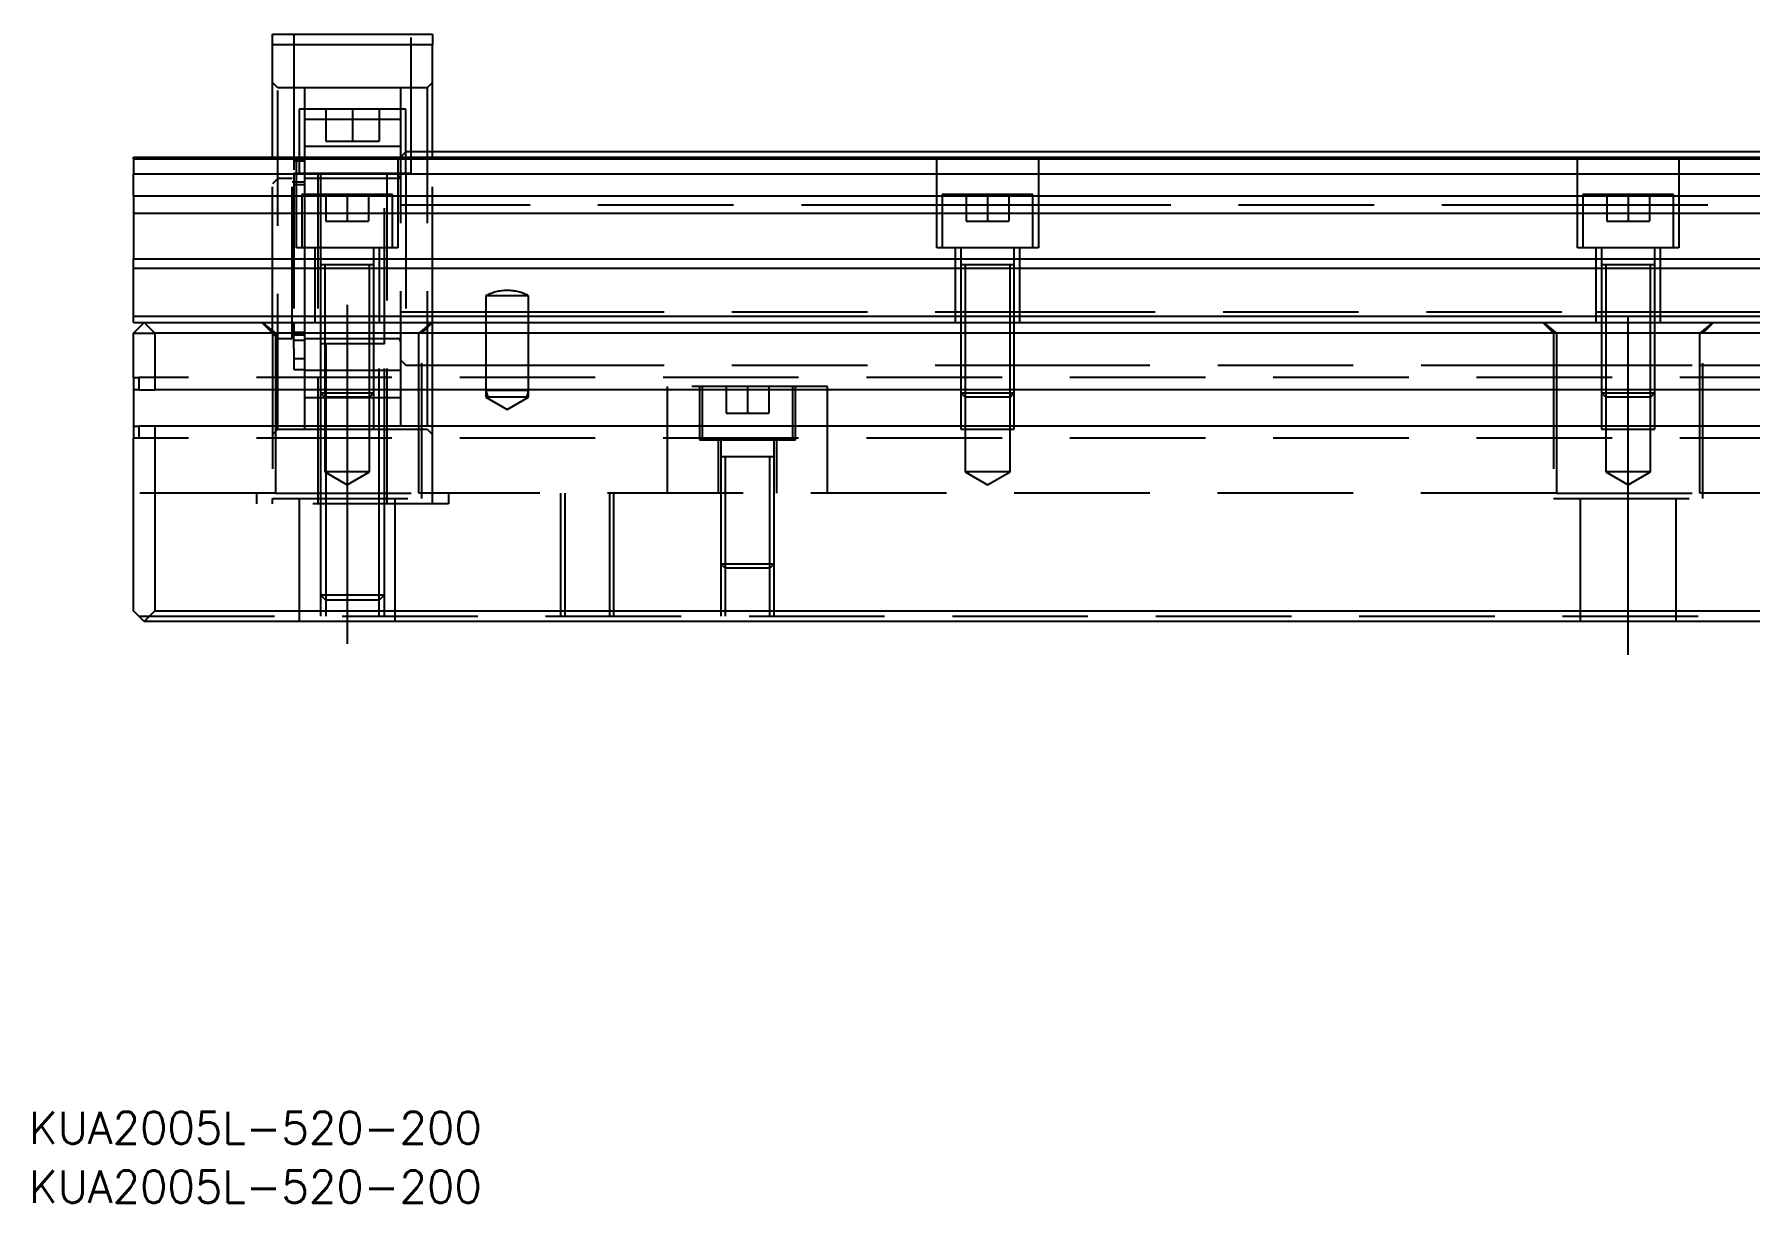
# Model space of a CAD drawing. Extents: x -13 to 881, y -378 to 120.
# Drawn here: x -9.3 to 151.4, y -378.1 to -268.6 of the extents above; entities that cross this region are included whole.
import ezdxf

# ---------------------------------------------------------------- set-up
doc = ezdxf.new("R2010")
doc.units = 0
doc.linetypes.add('CENTER', pattern=[50.8, 31.75, -6.35, 6.35, -6.35])
doc.linetypes.add('DASHED', pattern=[19.05, 12.7, -6.35])
doc.layers.get('0').update_dxf_attribs({"linetype": 'CONTINUOUS'})
doc.layers.add('CENTER', color=1, linetype='CENTER')
doc.styles.get("Standard").update_dxf_attribs({"font": 'txt.shx', "height": 3, "bigfont": 'bigfont.shx'})

# ---------------------------------------------------------------- blocks, each defined once
blk = doc.blocks.new('*U2')
at = {"color": 7, "linetype": 'CONTINUOUS'}
blk.add_text('KUA2005L-520-200', height=3, dxfattribs=at).set_placement((-9.81, -378.08))
blk = doc.blocks.new('*U3')
at = {"color": 7, "linetype": 'CONTINUOUS'}
blk.add_text('KUA2005L-520-200', height=3, dxfattribs=at).set_placement((-9.81, -372.56))

msp = doc.modelspace()

# ---------------------------------------------------------------- linework, layer by layer
at = {"color": 7, "linetype": 'CONTINUOUS'}
for p, q in [((13, -268.62), (28, -268.62)), ((13, -269.62), (13, -268.62)), ((13, -280.12), (13, -269.62)), ((28, -269.62), (13, -269.62)), ((28, -268.62), (28, -269.62)), ((28, -280.12), (28, -269.62)), ((0, -280.28), (0, -280.12)), ((0, -280.12), (166.5, -280.12)), ((0, -280.28), (166.5, -280.28)), ((0, -280.28), (0, -281.68)), ((166.5, -279.62), (28, -279.62)), ((0, -281.68), (166.5, -281.68)), ((0, -283.76), (0, -281.68)), ((0, -283.76), (0, -285.38)), ((0, -283.76), (166.5, -283.76)), ((0, -285.38), (0, -289.67)), ((0, -285.38), (166.5, -285.38)), ((0, -290.52), (0, -289.67)), ((0, -289.67), (166.5, -289.67)), ((0, -295.02), (0, -290.52)), ((0, -290.52), (520, -290.52)), ((0, -295.62), (0, -295.02)), ((0, -295.02), (520, -295.02)), ((0, -296.62), (1, -295.62)), ((0, -295.62), (1, -295.62)), ((1, -295.62), (519, -295.62)), ((1, -295.62), (2, -296.62)), ((0, -300.77), (0, -296.62)), ((518, -296.62), (2, -296.62)), ((2, -296.62), (2, -301.92)), ((0, -300.77), (0, -301.92)), ((0, -300.77), (0.5, -300.77)), ((0, -301.92), (0, -305.32)), ((0.5, -301.92), (0, -301.92)), ((0.5, -300.77), (0.5, -301.92)), ((0.5, -301.92), (2, -301.92)), ((518, -301.92), (2, -301.92)), ((0, -305.32), (0, -306.47)), ((0, -305.32), (0.5, -305.32)), ((0.5, -306.47), (0, -306.47)), ((0, -322.62), (0, -306.47)), ((2, -305.32), (0.5, -305.32)), ((0.5, -305.32), (0.5, -306.47)), ((518, -305.32), (2, -305.32)), ((2, -305.32), (2, -322.62)), ((1, -323.62), (0, -322.62)), ((2, -322.62), (1, -323.62)), ((2, -322.62), (518, -322.62)), ((519, -323.62), (1, -323.62))]:
    msp.add_line(p, q, dxfattribs=at)
at = {"color": 3, "linetype": 'DASHED'}
for p, q in [((15, -268.62), (15, -281.62)), ((26, -281.62), (26, -268.62)), ((13.5, -273.62), (13, -273.12)), ((28, -273.12), (27.5, -273.62)), ((16, -273.62), (13.5, -273.62)), ((13.5, -305.62), (13.5, -273.62)), ((25, -273.62), (16, -273.62)), ((16, -273.62), (16, -275.62)), ((27.5, -273.62), (25, -273.62)), ((25, -273.62), (25, -305.62)), ((27.5, -273.62), (27.5, -305.62)), ((15.5, -275.62), (15.5, -280.12)), ((25.5, -275.62), (15.5, -275.62)), ((16, -275.62), (16, -280.12)), ((18, -275.62), (18, -278.62)), ((20.5, -275.62), (20.5, -278.62)), ((23, -275.62), (23, -278.62)), ((25.5, -281.62), (25.5, -275.62)), ((25, -276.59), (16, -276.59)), ((25, -279.14), (16, -279.14)), ((18, -278.62), (20.5, -278.62)), ((20.5, -278.62), (23, -278.62)), ((13, -295.62), (13, -280.12)), ((15.25, -280.52), (15, -280.52)), ((15.25, -288.62), (15.25, -280.12)), ((15.5, -280.52), (15.25, -280.52)), ((15.5, -280.12), (15.5, -281.62)), ((16, -280.52), (15.5, -280.52)), ((16, -280.12), (16, -281.62)), ((24.75, -280.12), (24.75, -288.62)), ((25.5, -279.62), (25, -280.12)), ((28, -279.62), (25.5, -279.62)), ((28, -295.62), (28, -280.12)), ((75.25, -288.62), (75.25, -280.12)), ((84.75, -280.12), (84.75, -288.62)), ((135.25, -288.62), (135.25, -280.12)), ((144.75, -280.12), (144.75, -288.62)), ((13.5, -282.12), (13, -282.62)), ((14.85, -282.12), (13.5, -282.12)), ((14.85, -295.62), (14.85, -282.12)), ((15, -282.47), (14.85, -282.47)), ((15, -281.62), (26, -281.62)), ((15, -281.62), (15, -295.62)), ((15.25, -282.47), (15, -282.47)), ((16, -282.72), (15, -282.72)), ((16, -282.47), (15.25, -282.47)), ((16, -281.62), (16, -283.62)), ((17.5, -282.12), (16, -282.12)), ((17.25, -281.62), (17.25, -312.62)), ((17.5, -281.62), (17.5, -283.62)), ((24.7, -282.12), (17.5, -282.12)), ((23.5, -297.62), (23.5, -281.62)), ((23.75, -312.62), (23.75, -281.62)), ((25, -282.12), (24.7, -282.12)), ((25.5, -281.62), (25.5, -299.62)), ((15.75, -283.62), (15.75, -288.62)), ((24.25, -283.62), (15.75, -283.62)), ((16, -283.62), (16, -288.62)), ((17.5, -283.62), (17.5, -288.62)), ((18, -283.62), (18, -286.12)), ((20, -283.62), (20, -286.12)), ((22, -283.62), (22, -286.12)), ((24.25, -288.62), (24.25, -283.62)), ((75.75, -283.62), (75.75, -288.62)), ((84.25, -283.62), (75.75, -283.62)), ((78, -283.62), (78, -286.12)), ((80, -283.62), (80, -286.12)), ((82, -283.62), (82, -286.12)), ((84.25, -288.62), (84.25, -283.62)), ((135.75, -283.62), (135.75, -288.62)), ((144.25, -283.62), (135.75, -283.62)), ((138, -283.62), (138, -286.12)), ((140, -283.62), (140, -286.12)), ((142, -283.62), (142, -286.12)), ((144.25, -288.62), (144.25, -283.62)), ((28, -284.62), (25, -284.62)), ((75.25, -284.62), (28, -284.62)), ((75.75, -284.62), (75.25, -284.62)), ((84.25, -284.62), (75.75, -284.62)), ((84.75, -284.62), (84.25, -284.62)), ((135.25, -284.62), (84.75, -284.62)), ((135.75, -284.62), (135.25, -284.62)), ((144.25, -284.62), (135.75, -284.62)), ((144.75, -284.62), (144.25, -284.62)), ((166.5, -284.62), (144.75, -284.62)), ((18, -286.12), (20, -286.12)), ((20, -286.12), (22, -286.12)), ((78, -286.12), (80, -286.12)), ((80, -286.12), (82, -286.12)), ((138, -286.12), (140, -286.12)), ((140, -286.12), (142, -286.12)), ((24.75, -288.62), (15.25, -288.62)), ((16, -288.62), (16, -295.62)), ((17, -295.62), (17, -288.62)), ((17.5, -288.62), (17.5, -290.22)), ((22.5, -290.22), (22.5, -288.62)), ((23, -288.62), (23, -295.62)), ((84.75, -288.62), (75.25, -288.62)), ((77, -295.62), (77, -288.62)), ((77.5, -288.62), (77.5, -290.22)), ((82.5, -290.22), (82.5, -288.62)), ((83, -288.62), (83, -295.62)), ((144.75, -288.62), (135.25, -288.62)), ((137, -295.62), (137, -288.62)), ((137.5, -288.62), (137.5, -290.22)), ((142.5, -290.22), (142.5, -288.62)), ((143, -288.62), (143, -295.62)), ((17.5, -290.21), (17.5, -290.22)), ((17.5, -290.22), (17.5, -290.22)), ((17.5, -290.22), (17.5, -295.62)), ((22.5, -290.22), (17.5, -290.22)), ((22.5, -290.22), (17.5, -290.22)), ((22.5, -290.22), (17.5, -290.22)), ((17.9, -290.22), (17.9, -295.62)), ((22.1, -295.62), (22.1, -290.22)), ((22.5, -290.22), (22.5, -290.21)), ((22.5, -290.22), (22.5, -290.22)), ((22.5, -295.62), (22.5, -290.22)), ((77.5, -290.21), (77.5, -290.22)), ((77.5, -290.22), (77.5, -290.22)), ((77.5, -290.22), (77.5, -295.62)), ((82.5, -290.22), (77.5, -290.22)), ((82.5, -290.22), (77.5, -290.22)), ((82.5, -290.22), (77.5, -290.22)), ((77.9, -290.22), (77.9, -295.62)), ((82.1, -295.62), (82.1, -290.22)), ((82.5, -290.22), (82.5, -290.21)), ((82.5, -290.22), (82.5, -290.22)), ((82.5, -295.62), (82.5, -290.22)), ((137.5, -290.21), (137.5, -290.22)), ((137.5, -290.22), (137.5, -295.62)), ((137.5, -290.22), (137.5, -290.22)), ((142.5, -290.22), (137.5, -290.22)), ((142.5, -290.22), (137.5, -290.22)), ((137.9, -290.22), (137.9, -295.62)), ((142.1, -295.62), (142.1, -290.22)), ((142.5, -290.22), (142.5, -290.21)), ((142.5, -295.62), (142.5, -290.22)), ((142.5, -290.22), (142.5, -290.22)), ((33, -293.12), (33, -295.62)), ((37, -293.12), (33, -293.12)), ((35.06, -292.62), (34.94, -292.62)), ((37, -295.62), (37, -293.12)), ((12, -295.62), (13, -296.62)), ((12.06, -295.62), (13.29, -296.62)), ((13, -296.39), (13, -295.62)), ((14.85, -297.12), (14.85, -295.62)), ((15, -295.62), (15, -296.49)), ((16, -295.62), (16, -301.92)), ((17.5, -295.62), (17.5, -301.92)), ((17.5, -295.62), (17.5, -301.92)), ((17.9, -295.62), (17.9, -301.92)), ((22.1, -301.92), (22.1, -295.62)), ((22.5, -301.92), (22.5, -295.62)), ((22.5, -301.92), (22.5, -295.62)), ((25, -294.62), (28, -294.62)), ((27.94, -295.62), (26.71, -296.62)), ((27, -296.62), (28, -295.62)), ((28, -294.62), (33, -294.62)), ((28, -301.92), (28, -295.62)), ((33, -294.62), (37, -294.62)), ((33, -295.62), (33, -301.92)), ((37, -294.62), (77, -294.62)), ((37, -301.92), (37, -295.62)), ((77, -294.62), (77.5, -294.62)), ((77.5, -294.62), (77.9, -294.62)), ((77.5, -295.62), (77.5, -301.92)), ((77.5, -295.62), (77.5, -301.92)), ((77.9, -294.62), (82.1, -294.62)), ((77.9, -295.62), (77.9, -301.92)), ((82.1, -294.62), (82.5, -294.62)), ((82.1, -301.92), (82.1, -295.62)), ((82.5, -294.62), (83, -294.62)), ((82.5, -301.92), (82.5, -295.62)), ((82.5, -301.92), (82.5, -295.62)), ((83, -294.62), (137, -294.62)), ((132, -295.62), (133, -296.62)), ((132.06, -295.62), (133.29, -296.62)), ((137, -294.62), (137.5, -294.62)), ((137.5, -294.62), (137.9, -294.62)), ((137.5, -295.62), (137.5, -301.92)), ((137.5, -295.62), (137.5, -301.92)), ((137.9, -294.62), (142.1, -294.62)), ((137.9, -295.62), (137.9, -301.92)), ((142.1, -294.62), (142.5, -294.62)), ((142.1, -301.92), (142.1, -295.62)), ((142.5, -294.62), (143, -294.62)), ((142.5, -301.92), (142.5, -295.62)), ((142.5, -301.92), (142.5, -295.62)), ((143, -294.62), (197, -294.62)), ((147.94, -295.62), (146.71, -296.62)), ((147, -296.62), (148, -295.62)), ((0, -296.62), (2, -296.62)), ((13, -296.62), (13, -296.39)), ((13, -296.62), (13, -312.12)), ((13, -296.62), (13.29, -296.91)), ((13.29, -296.62), (13.29, -301.92)), ((13.29, -296.91), (13.5, -297.12)), ((13.5, -297.12), (14.85, -297.12)), ((14.85, -296.77), (15, -296.77)), ((15, -298.06), (15, -296.49)), ((15, -296.51), (16, -296.51)), ((15, -296.51), (16, -296.51)), ((15, -296.77), (16, -296.77)), ((16, -297.12), (17.5, -297.12)), ((17.5, -297.12), (17.9, -297.12)), ((17.9, -297.12), (24.7, -297.12)), ((24.7, -297.12), (25, -297.12)), ((26.71, -301.92), (26.71, -296.62)), ((27, -312.12), (27, -296.62)), ((133, -296.62), (133, -312.12)), ((133.29, -296.62), (133.29, -301.92)), ((146.71, -301.92), (146.71, -296.62)), ((147, -312.12), (147, -296.62)), ((16, -297.3), (15, -297.3)), ((15, -298.06), (15, -299.81)), ((17.9, -297.62), (17.5, -297.62)), ((23.5, -297.62), (17.5, -297.62)), ((23.5, -297.62), (17.5, -297.62)), ((23.5, -297.62), (17.9, -297.62)), ((18, -297.62), (18, -301.92)), ((23, -312.62), (23, -297.62)), ((23.5, -312.62), (23.5, -297.61)), ((15, -299), (16, -299)), ((15, -299.81), (15, -300.01)), ((15, -300.01), (16, -300.01)), ((16, -300.09), (17.5, -300.09)), ((17.5, -300.09), (17.9, -300.09)), ((17.9, -300.09), (18, -300.09)), ((18, -300.09), (25, -300.09)), ((25, -299.12), (25.5, -299.62)), ((25.5, -299.62), (28, -299.62)), ((28, -299.62), (33, -299.62)), ((33, -299.62), (37, -299.62)), ((37, -299.62), (77.5, -299.62)), ((77.5, -299.62), (77.9, -299.62)), ((77.9, -299.62), (82.1, -299.62)), ((82.1, -299.62), (82.5, -299.62)), ((82.5, -299.62), (133.29, -299.62)), ((133.29, -299.62), (146.71, -299.62)), ((146.71, -299.62), (197.5, -299.62)), ((519.5, -300.77), (0.5, -300.77)), ((13.29, -301.92), (13.29, -305.32)), ((16, -301.92), (16, -305.32)), ((17.5, -301.92), (17.5, -302.22)), ((17.5, -301.92), (17.5, -302.22)), ((17.9, -301.92), (17.9, -302.62)), ((18, -301.92), (18, -302.62)), ((22.1, -302.62), (22.1, -301.92)), ((22.5, -302.22), (22.5, -301.92)), ((22.5, -302.22), (22.5, -301.92)), ((26.71, -305.32), (26.71, -301.92)), ((28, -305.32), (28, -301.92)), ((33, -301.92), (33, -301.99)), ((33, -301.99), (33, -302.62)), ((33, -301.99), (33.17, -302.62)), ((37, -301.99), (33, -301.99)), ((36.83, -302.62), (37, -301.99)), ((37, -301.99), (37, -301.92)), ((37, -302.62), (37, -301.99)), ((65, -301.62), (50, -301.62)), ((50, -301.92), (50, -301.62)), ((50, -305.32), (50, -301.92)), ((53, -301.62), (53, -306.62)), ((53.25, -301.62), (53.25, -301.92)), ((53.25, -301.92), (53.25, -305.32)), ((55.5, -301.62), (55.5, -304.12)), ((57.5, -301.62), (57.5, -304.12)), ((59.5, -301.62), (59.5, -304.12)), ((61.75, -301.92), (61.75, -301.62)), ((61.75, -305.32), (61.75, -301.92)), ((62, -306.62), (62, -301.62)), ((65, -301.92), (65, -301.62)), ((65, -305.32), (65, -301.92)), ((77.5, -301.92), (77.5, -302.22)), ((77.5, -301.92), (77.5, -302.22)), ((77.9, -301.92), (77.9, -302.62)), ((82.1, -302.62), (82.1, -301.92)), ((82.5, -302.22), (82.5, -301.92)), ((82.5, -302.22), (82.5, -301.92)), ((133.29, -301.92), (133.29, -305.32)), ((137.5, -301.92), (137.5, -302.22)), ((137.5, -301.92), (137.5, -302.22)), ((137.9, -301.92), (137.9, -302.62)), ((142.1, -302.62), (142.1, -301.92)), ((142.5, -302.22), (142.5, -301.92)), ((142.5, -302.22), (142.5, -301.92)), ((146.71, -305.32), (146.71, -301.92)), ((16, -302.64), (25, -302.64)), ((17.5, -302.22), (17.9, -302.62)), ((17.5, -302.22), (17.5, -305.32)), ((17.5, -302.22), (22.5, -302.22)), ((17.9, -302.62), (17.9, -305.62)), ((22.1, -302.62), (17.9, -302.62)), ((18, -302.62), (18, -305.32)), ((22.1, -302.62), (22.5, -302.22)), ((22.1, -305.62), (22.1, -302.62)), ((22.5, -305.32), (22.5, -302.22)), ((33, -302.62), (35, -303.77)), ((37, -302.62), (33, -302.62)), ((35, -303.77), (37, -302.62)), ((77.5, -302.22), (77.9, -302.62)), ((77.5, -302.22), (77.5, -305.32)), ((77.5, -302.22), (82.5, -302.22)), ((77.9, -302.62), (77.9, -305.62)), ((82.1, -302.62), (77.9, -302.62)), ((82.1, -302.62), (82.5, -302.22)), ((82.1, -305.62), (82.1, -302.62)), ((82.5, -305.32), (82.5, -302.22)), ((137.5, -302.22), (137.9, -302.62)), ((137.5, -302.22), (137.5, -305.32)), ((137.5, -302.22), (142.5, -302.22)), ((137.9, -302.62), (137.9, -305.62)), ((142.1, -302.62), (137.9, -302.62)), ((142.1, -302.62), (142.5, -302.22)), ((142.1, -305.62), (142.1, -302.62)), ((142.5, -305.32), (142.5, -302.22)), ((55.5, -304.12), (57.5, -304.12)), ((57.5, -304.12), (59.5, -304.12)), ((519.5, -306.47), (0.5, -306.47)), ((13, -306.12), (13.5, -305.62)), ((13.29, -305.32), (13.29, -311.62)), ((13.5, -305.62), (16, -305.62)), ((16, -305.32), (16, -305.62)), ((16, -305.62), (17.5, -305.62)), ((17.5, -305.32), (17.5, -305.62)), ((17.5, -305.62), (17.5, -312.62)), ((17.5, -305.62), (22.5, -305.62)), ((17.9, -305.62), (17.9, -309.62)), ((18, -305.32), (18, -305.62)), ((18, -305.62), (18, -312.62)), ((22.1, -309.62), (22.1, -305.62)), ((22.5, -305.62), (22.5, -305.32)), ((22.5, -305.62), (25, -305.62)), ((25, -305.62), (27.5, -305.62)), ((26.71, -311.62), (26.71, -305.32)), ((27.5, -305.62), (28, -306.12)), ((28, -312.62), (28, -305.32)), ((50, -311.62), (50, -305.32)), ((53, -306.62), (62, -306.62)), ((53.25, -305.32), (53.25, -306.62)), ((54.75, -306.62), (54.75, -311.62)), ((55, -306.62), (55, -308.22)), ((60, -308.22), (60, -306.62)), ((60.25, -311.62), (60.25, -306.62)), ((61.75, -306.62), (61.75, -305.32)), ((65, -311.62), (65, -305.32)), ((77.5, -305.32), (77.5, -305.62)), ((77.5, -305.62), (82.5, -305.62)), ((77.9, -305.62), (77.9, -309.62)), ((82.1, -309.62), (82.1, -305.62)), ((82.5, -305.62), (82.5, -305.32)), ((133.29, -305.32), (133.29, -311.62)), ((137.5, -305.32), (137.5, -305.62)), ((137.5, -305.62), (142.5, -305.62)), ((137.9, -305.62), (137.9, -309.62)), ((142.1, -309.62), (142.1, -305.62)), ((142.5, -305.62), (142.5, -305.32)), ((146.71, -311.62), (146.71, -305.32)), ((55, -308.21), (55, -311.62)), ((60, -308.22), (55, -308.22)), ((60, -308.22), (55, -308.22)), ((55.4, -308.22), (55.4, -311.62)), ((59.6, -311.62), (59.6, -308.22)), ((60, -311.62), (60, -308.21)), ((17.9, -309.62), (20, -310.83)), ((22.1, -309.62), (17.9, -309.62)), ((20, -310.83), (22.1, -309.62)), ((77.9, -309.62), (80, -310.83)), ((82.1, -309.62), (77.9, -309.62)), ((80, -310.83), (82.1, -309.62)), ((137.9, -309.62), (140, -310.83)), ((142.1, -309.62), (137.9, -309.62)), ((140, -310.83), (142.1, -309.62)), ((13.29, -311.62), (0, -311.62)), ((11.5, -311.62), (11.5, -312.62)), ((13.29, -311.62), (26.71, -311.62)), ((133.29, -311.62), (26.71, -311.62)), ((29.5, -311.62), (29.5, -312.62)), ((40, -311.62), (40, -323.12)), ((40.4, -311.62), (40.4, -323.12)), ((44.6, -323.12), (44.6, -311.62)), ((45, -323.12), (45, -311.62)), ((55, -311.62), (55, -318.22)), ((55, -311.62), (55, -318.22)), ((55.4, -311.62), (55.4, -318.62)), ((59.6, -318.62), (59.6, -311.62)), ((60, -318.22), (60, -311.62)), ((60, -318.22), (60, -311.62)), ((133.29, -311.62), (146.71, -311.62)), ((253.29, -311.62), (146.71, -311.62)), ((29.5, -312.62), (11.5, -312.62)), ((13, -312.62), (13, -312.12)), ((13, -312.12), (27, -312.12)), ((15.5, -312.12), (15.5, -323.62)), ((17.5, -312.62), (17.5, -321.12)), ((17.5, -312.62), (17.5, -321.12)), ((18, -312.62), (18, -321.62)), ((23, -321.62), (23, -312.62)), ((23.5, -321.12), (23.5, -312.62)), ((23.5, -321.12), (23.5, -312.62)), ((24.5, -323.62), (24.5, -312.12)), ((133, -312.12), (147, -312.12)), ((135.5, -312.12), (135.5, -323.62)), ((144.5, -323.62), (144.5, -312.12)), ((55, -318.22), (55.4, -318.62)), ((55, -318.22), (55, -323.12)), ((55, -318.22), (60, -318.22)), ((55.4, -318.62), (55.4, -323.12)), ((59.6, -318.62), (55.4, -318.62)), ((59.6, -318.62), (60, -318.22)), ((59.6, -323.12), (59.6, -318.62)), ((60, -323.12), (60, -318.22)), ((17.5, -321.12), (18, -321.62)), ((17.5, -321.12), (17.5, -323.12)), ((17.5, -321.12), (23.5, -321.12)), ((23, -321.62), (23.5, -321.12)), ((23.5, -323.12), (23.5, -321.12)), ((18, -321.62), (18, -323.12)), ((23, -321.62), (18, -321.62)), ((23, -323.12), (23, -321.62)), ((0.5, -323.12), (519.5, -323.12))]:
    msp.add_line(p, q, dxfattribs=at)
for centre, radius, start, end in [((24.7, -281.82), 0.3, 270, 360), ((34.94, -296.62), 4, 90, 118.9695), ((35.06, -296.62), 4, 61.0305, 90), ((24.7, -297.42), 0.3, 0, 90)]:
    msp.add_arc(centre, radius, start, end, dxfattribs=at)
at = {"layer": 'CENTER', "color": 1, "linetype": 'CENTER'}
for p, q in [((20, -293.97), (20, -326.77)), ((140, -326.77), (140, -293.97))]:
    msp.add_line(p, q, dxfattribs=at)

# ---------------------------------------------------------------- block references
at = {"color": 7, "linetype": 'CONTINUOUS'}
for name in ['*U3', '*U2']:
    msp.add_blockref(name, (0, 0), dxfattribs=at)

doc.saveas('drawing.dxf')
